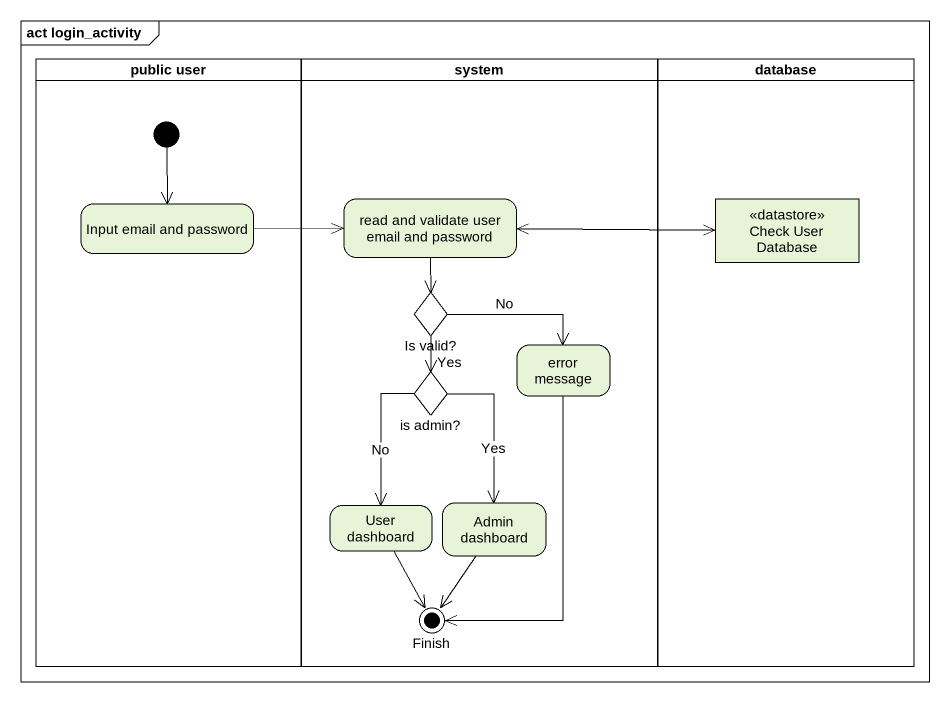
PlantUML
@startuml
mainframe act login_activity
hide empty description
state "public user" as public_user <<partition>> {
  state "Input email and password" as Input_email_and_password
  [*] --> Input_email_and_password
}
state system <<partition>> {
  state "read and validate user email and password" as read_and_validate_user
  state "Is valid?" as Is_valid <<choice>>
  state "error message" as error_message
  state "is admin?" as is_admin <<choice>>
  state "User dashboard" as User_dashboard
  state "Admin dashboard" as Admin_dashboard
  state Finish <<end>>
}
state "database" as database_ <<partition>> {
  state "Check User Database" as Check_User_Database <<datastore>>
}
Input_email_and_password -right-> read_and_validate_user
read_and_validate_user -right-> Check_User_Database
read_and_validate_user --> Is_valid
Check_User_Database -left-> read_and_validate_user
Is_valid -right-> error_message : No
Is_valid --> is_admin : Yes
error_message --> Finish
is_admin --> User_dashboard : No
is_admin --> Admin_dashboard : Yes
User_dashboard --> Finish
Admin_dashboard --> Finish
@enduml
